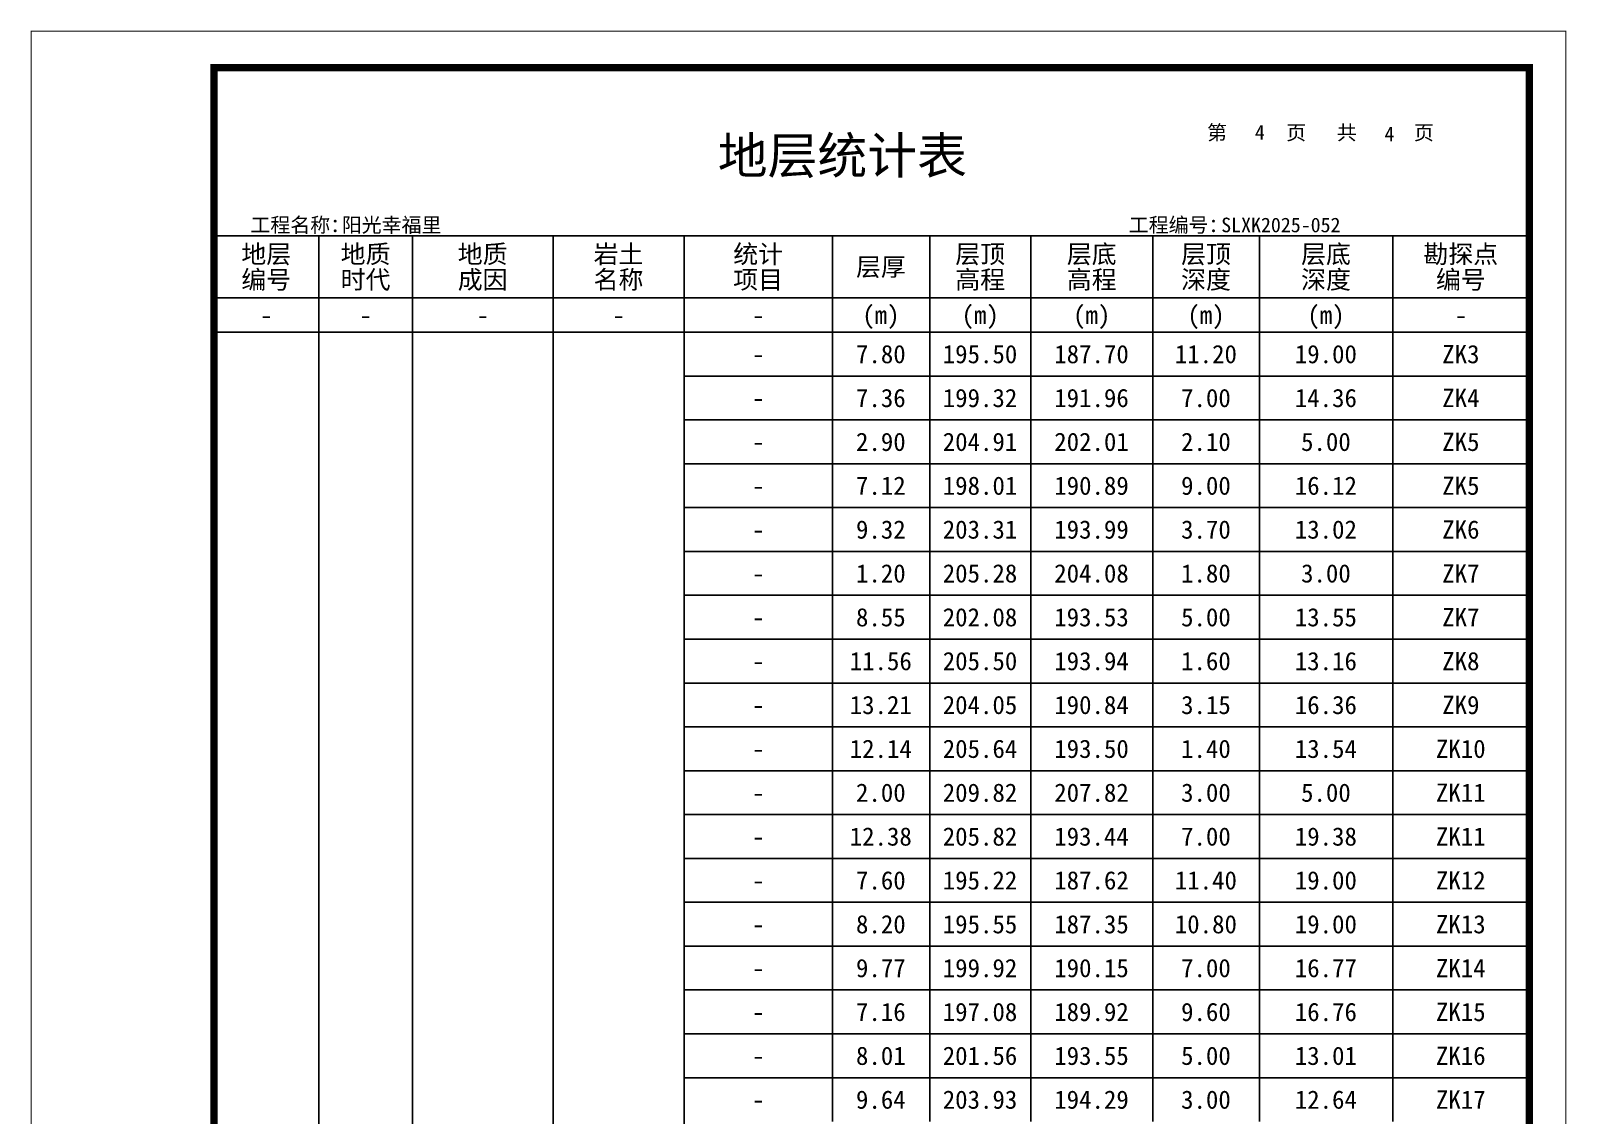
# Model space of a CAD drawing. Header units: millimetres. Extents: x 928 to 1798, y 854 to 1152.
# Drawn here: x 1588.1 to 1798.3, y 1003.3 to 1151.6 of the extents above; entities that cross this region are included whole.
import ezdxf
from ezdxf.enums import TextEntityAlignment as Align

# ---------------------------------------------------------------- set-up
doc = ezdxf.new("R2010")
doc.units = ezdxf.units.MM
doc.layers.add('不打印', color=7, linetype='Continuous', plot=False)
doc.styles.add('成果图模板', font='simfang_0.ttf')
doc.styles.add('成果表转DWG表体', font='simfang_0.ttf', dxfattribs={"height": 2.5})

# ---------------------------------------------------------------- blocks, each defined once
blk = doc.blocks.new('地层图框模板（昇龙1）.dwg3', base_point=(25, 269))
at = {"const_width": 1}
blk.add_lwpolyline([(25, 5), (205, 5), (205, 292), (25, 292), (25, 5), (205, 5)], dxfattribs=at)
at = {"layer": '不打印', "const_width": 0.15}
blk.add_lwpolyline([(0, 0), (210, 0), (210, 297), (0, 297), (0, 0)], dxfattribs=at)
at = {"style": '成果图模板'}
for s, p in [('第', (160.92, 282.14)), ('页', (171.75, 282.14)), ('共', (178.67, 282.14)), ('页', (189.23, 282.14)), ('工程名称：', (30, 269.5)), ('阳光幸福里', (42.5, 269.5)), ('工程编号：', (150.2, 269.5)), ('SLXK2025-052', (162.85, 269.5))]:
    blk.add_text(s, height=2, dxfattribs=at).set_placement(p)
for s, height, p in [('4', 2, (168.14, 282.17)), ('4', 2, (185.88, 281.96)), ('地层统计表', 5, (111, 277.5))]:
    blk.add_text(s, height=height, dxfattribs=at).set_placement(p, align=Align.CENTER)

msp = doc.modelspace()

# ---------------------------------------------------------------- linework, layer by layer
at = {"color": 0}
for p, q in [((1613.22, 1110.4), (1627.58, 1110.4)), ((1613.22, 876.4), (1613.22, 1110.4)), ((1627.58, 876.4), (1627.58, 1110.4))]:
    msp.add_line(p, q, dxfattribs=at)
for points in [[(1613.22, 1123.57), (1627.58, 1123.57)], [(1613.22, 1115.11), (1613.22, 1123.57)], [(1627.58, 1115.11), (1627.58, 1123.57)], [(1627.58, 1123.57), (1640.41, 1123.57)], [(1627.58, 1115.11), (1627.58, 1123.57)], [(1640.41, 1115.11), (1640.41, 1123.57)], [(1640.41, 1123.57), (1659.64, 1123.57)], [(1640.41, 1115.11), (1640.41, 1123.57)], [(1659.64, 1115.11), (1659.64, 1123.57)], [(1659.64, 1123.57), (1677.59, 1123.57)], [(1659.64, 1115.11), (1659.64, 1123.57)], [(1677.59, 1115.11), (1677.59, 1123.57)], [(1677.59, 1123.57), (1697.86, 1123.57)], [(1677.59, 1115.11), (1677.59, 1123.57)], [(1697.86, 1115.11), (1697.86, 1123.57)], [(1697.86, 1123.57), (1711.19, 1123.57)], [(1697.86, 1115.11), (1697.86, 1123.57)], [(1711.19, 1115.11), (1711.19, 1123.57)], [(1711.19, 1123.57), (1725.04, 1123.57)], [(1711.19, 1115.11), (1711.19, 1123.57)], [(1725.04, 1115.11), (1725.04, 1123.57)], [(1725.04, 1123.57), (1741.71, 1123.57)], [(1725.04, 1115.11), (1725.04, 1123.57)], [(1741.71, 1115.11), (1741.71, 1123.57)], [(1741.71, 1123.57), (1756.33, 1123.57)], [(1741.71, 1115.11), (1741.71, 1123.57)], [(1756.33, 1115.11), (1756.33, 1123.57)], [(1756.33, 1123.57), (1774.54, 1123.57)], [(1756.33, 1115.11), (1756.33, 1123.57)], [(1774.54, 1115.11), (1774.54, 1123.57)], [(1774.54, 1123.57), (1793.26, 1123.57)], [(1774.54, 1115.11), (1774.54, 1123.57)], [(1793.26, 1115.11), (1793.26, 1123.57)], [(1613.22, 1115.11), (1627.58, 1115.11)], [(1613.22, 1115.11), (1627.58, 1115.11)], [(1613.22, 1110.4), (1613.22, 1115.11)], [(1627.58, 1115.11), (1640.41, 1115.11)], [(1627.58, 1110.4), (1627.58, 1115.11)], [(1627.58, 1115.11), (1640.41, 1115.11)], [(1627.58, 1110.4), (1627.58, 1115.11)], [(1640.41, 1115.11), (1659.64, 1115.11)], [(1640.41, 1110.4), (1640.41, 1115.11)], [(1640.41, 1115.11), (1659.64, 1115.11)], [(1640.41, 1110.4), (1640.41, 1115.11)], [(1659.64, 1115.11), (1677.59, 1115.11)], [(1659.64, 1110.4), (1659.64, 1115.11)], [(1659.64, 1115.11), (1677.59, 1115.11)], [(1659.64, 1110.4), (1659.64, 1115.11)], [(1677.59, 1115.11), (1697.86, 1115.11)], [(1677.59, 1110.4), (1677.59, 1115.11)], [(1677.59, 1115.11), (1697.86, 1115.11)], [(1677.59, 1110.4), (1677.59, 1115.11)], [(1697.86, 1115.11), (1711.19, 1115.11)], [(1697.86, 1110.4), (1697.86, 1115.11)], [(1697.86, 1115.11), (1711.19, 1115.11)], [(1697.86, 1110.4), (1697.86, 1115.11)], [(1711.19, 1115.11), (1725.04, 1115.11)], [(1711.19, 1110.4), (1711.19, 1115.11)], [(1711.19, 1115.11), (1725.04, 1115.11)], [(1711.19, 1110.4), (1711.19, 1115.11)], [(1725.04, 1115.11), (1741.71, 1115.11)], [(1725.04, 1110.4), (1725.04, 1115.11)], [(1725.04, 1115.11), (1741.71, 1115.11)], [(1725.04, 1110.4), (1725.04, 1115.11)], [(1741.71, 1115.11), (1756.33, 1115.11)], [(1741.71, 1110.4), (1741.71, 1115.11)], [(1741.71, 1115.11), (1756.33, 1115.11)], [(1741.71, 1110.4), (1741.71, 1115.11)], [(1756.33, 1115.11), (1774.54, 1115.11)], [(1756.33, 1110.4), (1756.33, 1115.11)], [(1756.33, 1115.11), (1774.54, 1115.11)], [(1756.33, 1110.4), (1756.33, 1115.11)], [(1774.54, 1115.11), (1793.26, 1115.11)], [(1774.54, 1110.4), (1774.54, 1115.11)], [(1774.54, 1115.11), (1793.26, 1115.11)], [(1774.54, 1110.4), (1774.54, 1115.11)], [(1793.26, 1110.4), (1793.26, 1115.11)], [(1613.22, 1110.4), (1627.58, 1110.4)], [(1627.58, 1110.4), (1640.41, 1110.4)], [(1627.58, 1110.4), (1640.41, 1110.4)], [(1627.58, 876.4), (1627.58, 1110.4)], [(1640.41, 1110.4), (1659.64, 1110.4)], [(1640.41, 876.4), (1640.41, 1110.4)], [(1640.41, 1110.4), (1659.64, 1110.4)], [(1640.41, 876.4), (1640.41, 1110.4)], [(1659.64, 1110.4), (1677.59, 1110.4)], [(1659.64, 876.4), (1659.64, 1110.4)], [(1659.64, 1110.4), (1677.59, 1110.4)], [(1659.64, 876.4), (1659.64, 1110.4)], [(1677.59, 1110.4), (1697.86, 1110.4)], [(1677.59, 876.4), (1677.59, 1110.4)], [(1677.59, 1110.4), (1697.86, 1110.4)], [(1677.59, 1104.4), (1677.59, 1110.4)], [(1697.86, 1110.4), (1711.19, 1110.4)], [(1697.86, 1104.4), (1697.86, 1110.4)], [(1697.86, 1110.4), (1711.19, 1110.4)], [(1697.86, 1104.4), (1697.86, 1110.4)], [(1711.19, 1110.4), (1725.04, 1110.4)], [(1711.19, 1104.4), (1711.19, 1110.4)], [(1711.19, 1110.4), (1725.04, 1110.4)], [(1711.19, 1104.4), (1711.19, 1110.4)], [(1725.04, 1110.4), (1741.71, 1110.4)], [(1725.04, 1104.4), (1725.04, 1110.4)], [(1725.04, 1110.4), (1741.71, 1110.4)], [(1725.04, 1104.4), (1725.04, 1110.4)], [(1741.71, 1110.4), (1756.33, 1110.4)], [(1741.71, 1104.4), (1741.71, 1110.4)], [(1741.71, 1110.4), (1756.33, 1110.4)], [(1741.71, 1104.4), (1741.71, 1110.4)], [(1756.33, 1110.4), (1774.54, 1110.4)], [(1756.33, 1104.4), (1756.33, 1110.4)], [(1756.33, 1110.4), (1774.54, 1110.4)], [(1756.33, 1104.4), (1756.33, 1110.4)], [(1774.54, 1110.4), (1793.26, 1110.4)], [(1774.54, 1104.4), (1774.54, 1110.4)], [(1774.54, 1110.4), (1793.26, 1110.4)], [(1774.54, 1104.4), (1774.54, 1110.4)], [(1793.26, 1104.4), (1793.26, 1110.4)], [(1677.59, 1104.4), (1697.86, 1104.4)], [(1677.59, 1104.4), (1697.86, 1104.4)], [(1677.59, 1098.4), (1677.59, 1104.4)], [(1697.86, 1104.4), (1711.19, 1104.4)], [(1697.86, 1098.4), (1697.86, 1104.4)], [(1697.86, 1104.4), (1711.19, 1104.4)], [(1697.86, 1098.4), (1697.86, 1104.4)], [(1711.19, 1104.4), (1725.04, 1104.4)], [(1711.19, 1098.4), (1711.19, 1104.4)], [(1711.19, 1104.4), (1725.04, 1104.4)], [(1711.19, 1098.4), (1711.19, 1104.4)], [(1725.04, 1104.4), (1741.71, 1104.4)], [(1725.04, 1098.4), (1725.04, 1104.4)], [(1725.04, 1104.4), (1741.71, 1104.4)], [(1725.04, 1098.4), (1725.04, 1104.4)], [(1741.71, 1104.4), (1756.33, 1104.4)], [(1741.71, 1098.4), (1741.71, 1104.4)], [(1741.71, 1104.4), (1756.33, 1104.4)], [(1741.71, 1098.4), (1741.71, 1104.4)], [(1756.33, 1104.4), (1774.54, 1104.4)], [(1756.33, 1098.4), (1756.33, 1104.4)], [(1756.33, 1104.4), (1774.54, 1104.4)], [(1756.33, 1098.4), (1756.33, 1104.4)], [(1774.54, 1104.4), (1793.26, 1104.4)], [(1774.54, 1098.4), (1774.54, 1104.4)], [(1774.54, 1104.4), (1793.26, 1104.4)], [(1774.54, 1098.4), (1774.54, 1104.4)], [(1793.26, 1098.4), (1793.26, 1104.4)], [(1677.59, 1098.4), (1697.86, 1098.4)], [(1677.59, 1098.4), (1697.86, 1098.4)], [(1677.59, 1092.4), (1677.59, 1098.4)], [(1697.86, 1098.4), (1711.19, 1098.4)], [(1697.86, 1092.4), (1697.86, 1098.4)], [(1697.86, 1098.4), (1711.19, 1098.4)], [(1697.86, 1092.4), (1697.86, 1098.4)], [(1711.19, 1098.4), (1725.04, 1098.4)], [(1711.19, 1092.4), (1711.19, 1098.4)], [(1711.19, 1098.4), (1725.04, 1098.4)], [(1711.19, 1092.4), (1711.19, 1098.4)], [(1725.04, 1098.4), (1741.71, 1098.4)], [(1725.04, 1092.4), (1725.04, 1098.4)], [(1725.04, 1098.4), (1741.71, 1098.4)], [(1725.04, 1092.4), (1725.04, 1098.4)], [(1741.71, 1098.4), (1756.33, 1098.4)], [(1741.71, 1092.4), (1741.71, 1098.4)], [(1741.71, 1098.4), (1756.33, 1098.4)], [(1741.71, 1092.4), (1741.71, 1098.4)], [(1756.33, 1098.4), (1774.54, 1098.4)], [(1756.33, 1092.4), (1756.33, 1098.4)], [(1756.33, 1098.4), (1774.54, 1098.4)], [(1756.33, 1092.4), (1756.33, 1098.4)], [(1774.54, 1098.4), (1793.26, 1098.4)], [(1774.54, 1092.4), (1774.54, 1098.4)], [(1774.54, 1098.4), (1793.26, 1098.4)], [(1774.54, 1092.4), (1774.54, 1098.4)], [(1793.26, 1092.4), (1793.26, 1098.4)], [(1677.59, 1092.4), (1697.86, 1092.4)], [(1677.59, 1092.4), (1697.86, 1092.4)], [(1677.59, 1086.4), (1677.59, 1092.4)], [(1697.86, 1092.4), (1711.19, 1092.4)], [(1697.86, 1086.4), (1697.86, 1092.4)], [(1697.86, 1092.4), (1711.19, 1092.4)], [(1697.86, 1086.4), (1697.86, 1092.4)], [(1711.19, 1092.4), (1725.04, 1092.4)], [(1711.19, 1086.4), (1711.19, 1092.4)], [(1711.19, 1092.4), (1725.04, 1092.4)], [(1711.19, 1086.4), (1711.19, 1092.4)], [(1725.04, 1092.4), (1741.71, 1092.4)], [(1725.04, 1086.4), (1725.04, 1092.4)], [(1725.04, 1092.4), (1741.71, 1092.4)], [(1725.04, 1086.4), (1725.04, 1092.4)], [(1741.71, 1092.4), (1756.33, 1092.4)], [(1741.71, 1086.4), (1741.71, 1092.4)], [(1741.71, 1092.4), (1756.33, 1092.4)], [(1741.71, 1086.4), (1741.71, 1092.4)], [(1756.33, 1092.4), (1774.54, 1092.4)], [(1756.33, 1086.4), (1756.33, 1092.4)], [(1756.33, 1092.4), (1774.54, 1092.4)], [(1756.33, 1086.4), (1756.33, 1092.4)], [(1774.54, 1092.4), (1793.26, 1092.4)], [(1774.54, 1086.4), (1774.54, 1092.4)], [(1774.54, 1092.4), (1793.26, 1092.4)], [(1774.54, 1086.4), (1774.54, 1092.4)], [(1793.26, 1086.4), (1793.26, 1092.4)], [(1677.59, 1086.4), (1697.86, 1086.4)], [(1677.59, 1086.4), (1697.86, 1086.4)], [(1677.59, 1080.4), (1677.59, 1086.4)], [(1697.86, 1086.4), (1711.19, 1086.4)], [(1697.86, 1080.4), (1697.86, 1086.4)], [(1697.86, 1086.4), (1711.19, 1086.4)], [(1697.86, 1080.4), (1697.86, 1086.4)], [(1711.19, 1086.4), (1725.04, 1086.4)], [(1711.19, 1080.4), (1711.19, 1086.4)], [(1711.19, 1086.4), (1725.04, 1086.4)], [(1711.19, 1080.4), (1711.19, 1086.4)], [(1725.04, 1086.4), (1741.71, 1086.4)], [(1725.04, 1080.4), (1725.04, 1086.4)], [(1725.04, 1086.4), (1741.71, 1086.4)], [(1725.04, 1080.4), (1725.04, 1086.4)], [(1741.71, 1086.4), (1756.33, 1086.4)], [(1741.71, 1080.4), (1741.71, 1086.4)], [(1741.71, 1086.4), (1756.33, 1086.4)], [(1741.71, 1080.4), (1741.71, 1086.4)], [(1756.33, 1086.4), (1774.54, 1086.4)], [(1756.33, 1080.4), (1756.33, 1086.4)], [(1756.33, 1086.4), (1774.54, 1086.4)], [(1756.33, 1080.4), (1756.33, 1086.4)], [(1774.54, 1086.4), (1793.26, 1086.4)], [(1774.54, 1080.4), (1774.54, 1086.4)], [(1774.54, 1086.4), (1793.26, 1086.4)], [(1774.54, 1080.4), (1774.54, 1086.4)], [(1793.26, 1080.4), (1793.26, 1086.4)], [(1677.59, 1080.4), (1697.86, 1080.4)], [(1677.59, 1080.4), (1697.86, 1080.4)], [(1677.59, 1074.4), (1677.59, 1080.4)], [(1697.86, 1080.4), (1711.19, 1080.4)], [(1697.86, 1074.4), (1697.86, 1080.4)], [(1697.86, 1080.4), (1711.19, 1080.4)], [(1697.86, 1074.4), (1697.86, 1080.4)], [(1711.19, 1080.4), (1725.04, 1080.4)], [(1711.19, 1074.4), (1711.19, 1080.4)], [(1711.19, 1080.4), (1725.04, 1080.4)], [(1711.19, 1074.4), (1711.19, 1080.4)], [(1725.04, 1080.4), (1741.71, 1080.4)], [(1725.04, 1074.4), (1725.04, 1080.4)], [(1725.04, 1080.4), (1741.71, 1080.4)], [(1725.04, 1074.4), (1725.04, 1080.4)], [(1741.71, 1080.4), (1756.33, 1080.4)], [(1741.71, 1074.4), (1741.71, 1080.4)], [(1741.71, 1080.4), (1756.33, 1080.4)], [(1741.71, 1074.4), (1741.71, 1080.4)], [(1756.33, 1080.4), (1774.54, 1080.4)], [(1756.33, 1074.4), (1756.33, 1080.4)], [(1756.33, 1080.4), (1774.54, 1080.4)], [(1756.33, 1074.4), (1756.33, 1080.4)], [(1774.54, 1080.4), (1793.26, 1080.4)], [(1774.54, 1074.4), (1774.54, 1080.4)], [(1774.54, 1080.4), (1793.26, 1080.4)], [(1774.54, 1074.4), (1774.54, 1080.4)], [(1793.26, 1074.4), (1793.26, 1080.4)], [(1677.59, 1074.4), (1697.86, 1074.4)], [(1677.59, 1074.4), (1697.86, 1074.4)], [(1677.59, 1068.4), (1677.59, 1074.4)], [(1697.86, 1074.4), (1711.19, 1074.4)], [(1697.86, 1068.4), (1697.86, 1074.4)], [(1697.86, 1074.4), (1711.19, 1074.4)], [(1697.86, 1068.4), (1697.86, 1074.4)], [(1711.19, 1074.4), (1725.04, 1074.4)], [(1711.19, 1068.4), (1711.19, 1074.4)], [(1711.19, 1074.4), (1725.04, 1074.4)], [(1711.19, 1068.4), (1711.19, 1074.4)], [(1725.04, 1074.4), (1741.71, 1074.4)], [(1725.04, 1068.4), (1725.04, 1074.4)], [(1725.04, 1074.4), (1741.71, 1074.4)], [(1725.04, 1068.4), (1725.04, 1074.4)], [(1741.71, 1074.4), (1756.33, 1074.4)], [(1741.71, 1068.4), (1741.71, 1074.4)], [(1741.71, 1074.4), (1756.33, 1074.4)], [(1741.71, 1068.4), (1741.71, 1074.4)], [(1756.33, 1074.4), (1774.54, 1074.4)], [(1756.33, 1068.4), (1756.33, 1074.4)], [(1756.33, 1074.4), (1774.54, 1074.4)], [(1756.33, 1068.4), (1756.33, 1074.4)], [(1774.54, 1074.4), (1793.26, 1074.4)], [(1774.54, 1068.4), (1774.54, 1074.4)], [(1774.54, 1074.4), (1793.26, 1074.4)], [(1774.54, 1068.4), (1774.54, 1074.4)], [(1793.26, 1068.4), (1793.26, 1074.4)], [(1677.59, 1068.4), (1697.86, 1068.4)], [(1677.59, 1068.4), (1697.86, 1068.4)], [(1677.59, 1062.4), (1677.59, 1068.4)], [(1697.86, 1068.4), (1711.19, 1068.4)], [(1697.86, 1062.4), (1697.86, 1068.4)], [(1697.86, 1068.4), (1711.19, 1068.4)], [(1697.86, 1062.4), (1697.86, 1068.4)], [(1711.19, 1068.4), (1725.04, 1068.4)], [(1711.19, 1062.4), (1711.19, 1068.4)], [(1711.19, 1068.4), (1725.04, 1068.4)], [(1711.19, 1062.4), (1711.19, 1068.4)], [(1725.04, 1068.4), (1741.71, 1068.4)], [(1725.04, 1062.4), (1725.04, 1068.4)], [(1725.04, 1068.4), (1741.71, 1068.4)], [(1725.04, 1062.4), (1725.04, 1068.4)], [(1741.71, 1068.4), (1756.33, 1068.4)], [(1741.71, 1062.4), (1741.71, 1068.4)], [(1741.71, 1068.4), (1756.33, 1068.4)], [(1741.71, 1062.4), (1741.71, 1068.4)], [(1756.33, 1068.4), (1774.54, 1068.4)], [(1756.33, 1062.4), (1756.33, 1068.4)], [(1756.33, 1068.4), (1774.54, 1068.4)], [(1756.33, 1062.4), (1756.33, 1068.4)], [(1774.54, 1068.4), (1793.26, 1068.4)], [(1774.54, 1062.4), (1774.54, 1068.4)], [(1774.54, 1068.4), (1793.26, 1068.4)], [(1774.54, 1062.4), (1774.54, 1068.4)], [(1793.26, 1062.4), (1793.26, 1068.4)], [(1677.59, 1062.4), (1697.86, 1062.4)], [(1677.59, 1062.4), (1697.86, 1062.4)], [(1677.59, 1056.4), (1677.59, 1062.4)], [(1697.86, 1062.4), (1711.19, 1062.4)], [(1697.86, 1056.4), (1697.86, 1062.4)], [(1697.86, 1062.4), (1711.19, 1062.4)], [(1697.86, 1056.4), (1697.86, 1062.4)], [(1711.19, 1062.4), (1725.04, 1062.4)], [(1711.19, 1056.4), (1711.19, 1062.4)], [(1711.19, 1062.4), (1725.04, 1062.4)], [(1711.19, 1056.4), (1711.19, 1062.4)], [(1725.04, 1062.4), (1741.71, 1062.4)], [(1725.04, 1056.4), (1725.04, 1062.4)], [(1725.04, 1062.4), (1741.71, 1062.4)], [(1725.04, 1056.4), (1725.04, 1062.4)], [(1741.71, 1062.4), (1756.33, 1062.4)], [(1741.71, 1056.4), (1741.71, 1062.4)], [(1741.71, 1062.4), (1756.33, 1062.4)], [(1741.71, 1056.4), (1741.71, 1062.4)], [(1756.33, 1062.4), (1774.54, 1062.4)], [(1756.33, 1056.4), (1756.33, 1062.4)], [(1756.33, 1062.4), (1774.54, 1062.4)], [(1756.33, 1056.4), (1756.33, 1062.4)], [(1774.54, 1062.4), (1793.26, 1062.4)], [(1774.54, 1056.4), (1774.54, 1062.4)], [(1774.54, 1062.4), (1793.26, 1062.4)], [(1774.54, 1056.4), (1774.54, 1062.4)], [(1793.26, 1056.4), (1793.26, 1062.4)], [(1677.59, 1056.4), (1697.86, 1056.4)], [(1677.59, 1056.4), (1697.86, 1056.4)], [(1677.59, 1050.4), (1677.59, 1056.4)], [(1697.86, 1056.4), (1711.19, 1056.4)], [(1697.86, 1050.4), (1697.86, 1056.4)], [(1697.86, 1056.4), (1711.19, 1056.4)], [(1697.86, 1050.4), (1697.86, 1056.4)], [(1711.19, 1056.4), (1725.04, 1056.4)], [(1711.19, 1050.4), (1711.19, 1056.4)], [(1711.19, 1056.4), (1725.04, 1056.4)], [(1711.19, 1050.4), (1711.19, 1056.4)], [(1725.04, 1056.4), (1741.71, 1056.4)], [(1725.04, 1050.4), (1725.04, 1056.4)], [(1725.04, 1056.4), (1741.71, 1056.4)], [(1725.04, 1050.4), (1725.04, 1056.4)], [(1741.71, 1056.4), (1756.33, 1056.4)], [(1741.71, 1050.4), (1741.71, 1056.4)], [(1741.71, 1056.4), (1756.33, 1056.4)], [(1741.71, 1050.4), (1741.71, 1056.4)], [(1756.33, 1056.4), (1774.54, 1056.4)], [(1756.33, 1050.4), (1756.33, 1056.4)], [(1756.33, 1056.4), (1774.54, 1056.4)], [(1756.33, 1050.4), (1756.33, 1056.4)], [(1774.54, 1056.4), (1793.26, 1056.4)], [(1774.54, 1050.4), (1774.54, 1056.4)], [(1774.54, 1056.4), (1793.26, 1056.4)], [(1774.54, 1050.4), (1774.54, 1056.4)], [(1793.26, 1050.4), (1793.26, 1056.4)], [(1677.59, 1050.4), (1697.86, 1050.4)], [(1677.59, 1050.4), (1697.86, 1050.4)], [(1677.59, 1044.4), (1677.59, 1050.4)], [(1697.86, 1050.4), (1711.19, 1050.4)], [(1697.86, 1044.4), (1697.86, 1050.4)], [(1697.86, 1050.4), (1711.19, 1050.4)], [(1697.86, 1044.4), (1697.86, 1050.4)], [(1711.19, 1050.4), (1725.04, 1050.4)], [(1711.19, 1044.4), (1711.19, 1050.4)], [(1711.19, 1050.4), (1725.04, 1050.4)], [(1711.19, 1044.4), (1711.19, 1050.4)], [(1725.04, 1050.4), (1741.71, 1050.4)], [(1725.04, 1044.4), (1725.04, 1050.4)], [(1725.04, 1050.4), (1741.71, 1050.4)], [(1725.04, 1044.4), (1725.04, 1050.4)], [(1741.71, 1050.4), (1756.33, 1050.4)], [(1741.71, 1044.4), (1741.71, 1050.4)], [(1741.71, 1050.4), (1756.33, 1050.4)], [(1741.71, 1044.4), (1741.71, 1050.4)], [(1756.33, 1050.4), (1774.54, 1050.4)], [(1756.33, 1044.4), (1756.33, 1050.4)], [(1756.33, 1050.4), (1774.54, 1050.4)], [(1756.33, 1044.4), (1756.33, 1050.4)], [(1774.54, 1050.4), (1793.26, 1050.4)], [(1774.54, 1044.4), (1774.54, 1050.4)], [(1774.54, 1050.4), (1793.26, 1050.4)], [(1774.54, 1044.4), (1774.54, 1050.4)], [(1793.26, 1044.4), (1793.26, 1050.4)], [(1677.59, 1044.4), (1697.86, 1044.4)], [(1677.59, 1044.4), (1697.86, 1044.4)], [(1677.59, 1038.4), (1677.59, 1044.4)], [(1697.86, 1044.4), (1711.19, 1044.4)], [(1697.86, 1038.4), (1697.86, 1044.4)], [(1697.86, 1044.4), (1711.19, 1044.4)], [(1697.86, 1038.4), (1697.86, 1044.4)], [(1711.19, 1044.4), (1725.04, 1044.4)], [(1711.19, 1038.4), (1711.19, 1044.4)], [(1711.19, 1044.4), (1725.04, 1044.4)], [(1711.19, 1038.4), (1711.19, 1044.4)], [(1725.04, 1044.4), (1741.71, 1044.4)], [(1725.04, 1038.4), (1725.04, 1044.4)], [(1725.04, 1044.4), (1741.71, 1044.4)], [(1725.04, 1038.4), (1725.04, 1044.4)], [(1741.71, 1044.4), (1756.33, 1044.4)], [(1741.71, 1038.4), (1741.71, 1044.4)], [(1741.71, 1044.4), (1756.33, 1044.4)], [(1741.71, 1038.4), (1741.71, 1044.4)], [(1756.33, 1044.4), (1774.54, 1044.4)], [(1756.33, 1038.4), (1756.33, 1044.4)], [(1756.33, 1044.4), (1774.54, 1044.4)], [(1756.33, 1038.4), (1756.33, 1044.4)], [(1774.54, 1044.4), (1793.26, 1044.4)], [(1774.54, 1038.4), (1774.54, 1044.4)], [(1774.54, 1044.4), (1793.26, 1044.4)], [(1774.54, 1038.4), (1774.54, 1044.4)], [(1793.26, 1038.4), (1793.26, 1044.4)], [(1677.59, 1038.4), (1697.86, 1038.4)], [(1677.59, 1038.4), (1697.86, 1038.4)], [(1677.59, 1032.4), (1677.59, 1038.4)], [(1697.86, 1038.4), (1711.19, 1038.4)], [(1697.86, 1032.4), (1697.86, 1038.4)], [(1697.86, 1038.4), (1711.19, 1038.4)], [(1697.86, 1032.4), (1697.86, 1038.4)], [(1711.19, 1038.4), (1725.04, 1038.4)], [(1711.19, 1032.4), (1711.19, 1038.4)], [(1711.19, 1038.4), (1725.04, 1038.4)], [(1711.19, 1032.4), (1711.19, 1038.4)], [(1725.04, 1038.4), (1741.71, 1038.4)], [(1725.04, 1032.4), (1725.04, 1038.4)], [(1725.04, 1038.4), (1741.71, 1038.4)], [(1725.04, 1032.4), (1725.04, 1038.4)], [(1741.71, 1038.4), (1756.33, 1038.4)], [(1741.71, 1032.4), (1741.71, 1038.4)], [(1741.71, 1038.4), (1756.33, 1038.4)], [(1741.71, 1032.4), (1741.71, 1038.4)], [(1756.33, 1038.4), (1774.54, 1038.4)], [(1756.33, 1032.4), (1756.33, 1038.4)], [(1756.33, 1038.4), (1774.54, 1038.4)], [(1756.33, 1032.4), (1756.33, 1038.4)], [(1774.54, 1038.4), (1793.26, 1038.4)], [(1774.54, 1032.4), (1774.54, 1038.4)], [(1774.54, 1038.4), (1793.26, 1038.4)], [(1774.54, 1032.4), (1774.54, 1038.4)], [(1793.26, 1032.4), (1793.26, 1038.4)], [(1677.59, 1032.4), (1697.86, 1032.4)], [(1677.59, 1032.4), (1697.86, 1032.4)], [(1677.59, 1026.4), (1677.59, 1032.4)], [(1697.86, 1032.4), (1711.19, 1032.4)], [(1697.86, 1026.4), (1697.86, 1032.4)], [(1697.86, 1032.4), (1711.19, 1032.4)], [(1697.86, 1026.4), (1697.86, 1032.4)], [(1711.19, 1032.4), (1725.04, 1032.4)], [(1711.19, 1026.4), (1711.19, 1032.4)], [(1711.19, 1032.4), (1725.04, 1032.4)], [(1711.19, 1026.4), (1711.19, 1032.4)], [(1725.04, 1032.4), (1741.71, 1032.4)], [(1725.04, 1026.4), (1725.04, 1032.4)], [(1725.04, 1032.4), (1741.71, 1032.4)], [(1725.04, 1026.4), (1725.04, 1032.4)], [(1741.71, 1032.4), (1756.33, 1032.4)], [(1741.71, 1026.4), (1741.71, 1032.4)], [(1741.71, 1032.4), (1756.33, 1032.4)], [(1741.71, 1026.4), (1741.71, 1032.4)], [(1756.33, 1032.4), (1774.54, 1032.4)], [(1756.33, 1026.4), (1756.33, 1032.4)], [(1756.33, 1032.4), (1774.54, 1032.4)], [(1756.33, 1026.4), (1756.33, 1032.4)], [(1774.54, 1032.4), (1793.26, 1032.4)], [(1774.54, 1026.4), (1774.54, 1032.4)], [(1774.54, 1032.4), (1793.26, 1032.4)], [(1774.54, 1026.4), (1774.54, 1032.4)], [(1793.26, 1026.4), (1793.26, 1032.4)], [(1677.59, 1026.4), (1697.86, 1026.4)], [(1677.59, 1026.4), (1697.86, 1026.4)], [(1677.59, 1020.4), (1677.59, 1026.4)], [(1697.86, 1026.4), (1711.19, 1026.4)], [(1697.86, 1020.4), (1697.86, 1026.4)], [(1697.86, 1026.4), (1711.19, 1026.4)], [(1697.86, 1020.4), (1697.86, 1026.4)], [(1711.19, 1026.4), (1725.04, 1026.4)], [(1711.19, 1020.4), (1711.19, 1026.4)], [(1711.19, 1026.4), (1725.04, 1026.4)], [(1711.19, 1020.4), (1711.19, 1026.4)], [(1725.04, 1026.4), (1741.71, 1026.4)], [(1725.04, 1020.4), (1725.04, 1026.4)], [(1725.04, 1026.4), (1741.71, 1026.4)], [(1725.04, 1020.4), (1725.04, 1026.4)], [(1741.71, 1026.4), (1756.33, 1026.4)], [(1741.71, 1020.4), (1741.71, 1026.4)], [(1741.71, 1026.4), (1756.33, 1026.4)], [(1741.71, 1020.4), (1741.71, 1026.4)], [(1756.33, 1026.4), (1774.54, 1026.4)], [(1756.33, 1020.4), (1756.33, 1026.4)], [(1756.33, 1026.4), (1774.54, 1026.4)], [(1756.33, 1020.4), (1756.33, 1026.4)], [(1774.54, 1026.4), (1793.26, 1026.4)], [(1774.54, 1020.4), (1774.54, 1026.4)], [(1774.54, 1026.4), (1793.26, 1026.4)], [(1774.54, 1020.4), (1774.54, 1026.4)], [(1793.26, 1020.4), (1793.26, 1026.4)], [(1677.59, 1020.4), (1697.86, 1020.4)], [(1677.59, 1020.4), (1697.86, 1020.4)], [(1677.59, 1014.4), (1677.59, 1020.4)], [(1697.86, 1020.4), (1711.19, 1020.4)], [(1697.86, 1014.4), (1697.86, 1020.4)], [(1697.86, 1020.4), (1711.19, 1020.4)], [(1697.86, 1014.4), (1697.86, 1020.4)], [(1711.19, 1020.4), (1725.04, 1020.4)], [(1711.19, 1014.4), (1711.19, 1020.4)], [(1711.19, 1020.4), (1725.04, 1020.4)], [(1711.19, 1014.4), (1711.19, 1020.4)], [(1725.04, 1020.4), (1741.71, 1020.4)], [(1725.04, 1014.4), (1725.04, 1020.4)], [(1725.04, 1020.4), (1741.71, 1020.4)], [(1725.04, 1014.4), (1725.04, 1020.4)], [(1741.71, 1020.4), (1756.33, 1020.4)], [(1741.71, 1014.4), (1741.71, 1020.4)], [(1741.71, 1020.4), (1756.33, 1020.4)], [(1741.71, 1014.4), (1741.71, 1020.4)], [(1756.33, 1020.4), (1774.54, 1020.4)], [(1756.33, 1014.4), (1756.33, 1020.4)], [(1756.33, 1020.4), (1774.54, 1020.4)], [(1756.33, 1014.4), (1756.33, 1020.4)], [(1774.54, 1020.4), (1793.26, 1020.4)], [(1774.54, 1014.4), (1774.54, 1020.4)], [(1774.54, 1020.4), (1793.26, 1020.4)], [(1774.54, 1014.4), (1774.54, 1020.4)], [(1793.26, 1014.4), (1793.26, 1020.4)], [(1677.59, 1014.4), (1697.86, 1014.4)], [(1677.59, 1014.4), (1697.86, 1014.4)], [(1677.59, 1008.4), (1677.59, 1014.4)], [(1697.86, 1014.4), (1711.19, 1014.4)], [(1697.86, 1008.4), (1697.86, 1014.4)], [(1697.86, 1014.4), (1711.19, 1014.4)], [(1697.86, 1008.4), (1697.86, 1014.4)], [(1711.19, 1014.4), (1725.04, 1014.4)], [(1711.19, 1008.4), (1711.19, 1014.4)], [(1711.19, 1014.4), (1725.04, 1014.4)], [(1711.19, 1008.4), (1711.19, 1014.4)], [(1725.04, 1014.4), (1741.71, 1014.4)], [(1725.04, 1008.4), (1725.04, 1014.4)], [(1725.04, 1014.4), (1741.71, 1014.4)], [(1725.04, 1008.4), (1725.04, 1014.4)], [(1741.71, 1014.4), (1756.33, 1014.4)], [(1741.71, 1008.4), (1741.71, 1014.4)], [(1741.71, 1014.4), (1756.33, 1014.4)], [(1741.71, 1008.4), (1741.71, 1014.4)], [(1756.33, 1014.4), (1774.54, 1014.4)], [(1756.33, 1008.4), (1756.33, 1014.4)], [(1756.33, 1014.4), (1774.54, 1014.4)], [(1756.33, 1008.4), (1756.33, 1014.4)], [(1774.54, 1014.4), (1793.26, 1014.4)], [(1774.54, 1008.4), (1774.54, 1014.4)], [(1774.54, 1014.4), (1793.26, 1014.4)], [(1774.54, 1008.4), (1774.54, 1014.4)], [(1793.26, 1008.4), (1793.26, 1014.4)], [(1677.59, 1008.4), (1697.86, 1008.4)], [(1677.59, 1008.4), (1697.86, 1008.4)], [(1677.59, 1002.4), (1677.59, 1008.4)], [(1697.86, 1008.4), (1711.19, 1008.4)], [(1697.86, 1002.4), (1697.86, 1008.4)], [(1697.86, 1008.4), (1711.19, 1008.4)], [(1697.86, 1002.4), (1697.86, 1008.4)], [(1711.19, 1008.4), (1725.04, 1008.4)], [(1711.19, 1002.4), (1711.19, 1008.4)], [(1711.19, 1008.4), (1725.04, 1008.4)], [(1711.19, 1002.4), (1711.19, 1008.4)], [(1725.04, 1008.4), (1741.71, 1008.4)], [(1725.04, 1002.4), (1725.04, 1008.4)], [(1725.04, 1008.4), (1741.71, 1008.4)], [(1725.04, 1002.4), (1725.04, 1008.4)], [(1741.71, 1008.4), (1756.33, 1008.4)], [(1741.71, 1002.4), (1741.71, 1008.4)], [(1741.71, 1008.4), (1756.33, 1008.4)], [(1741.71, 1002.4), (1741.71, 1008.4)], [(1756.33, 1008.4), (1774.54, 1008.4)], [(1756.33, 1002.4), (1756.33, 1008.4)], [(1756.33, 1008.4), (1774.54, 1008.4)], [(1756.33, 1002.4), (1756.33, 1008.4)], [(1774.54, 1008.4), (1793.26, 1008.4)], [(1774.54, 1002.4), (1774.54, 1008.4)], [(1774.54, 1008.4), (1793.26, 1008.4)], [(1774.54, 1002.4), (1774.54, 1008.4)], [(1793.26, 1002.4), (1793.26, 1008.4)]]:
    msp.add_lwpolyline(points, dxfattribs=at)

# ---------------------------------------------------------------- block references
msp.add_blockref('地层图框模板（昇龙1）.dwg3', (1613.22, 1123.57))

# ---------------------------------------------------------------- texts
at = {"color": 0, "style": '成果表转DWG表体'}
for s, p in [('地层', (1616.97, 1119.84)), ('地质', (1630.56, 1119.84)), ('地质', (1646.59, 1119.84)), ('岩土', (1665.18, 1119.84)), ('统计', (1684.29, 1119.84)), ('层顶', (1714.68, 1119.84)), ('层底', (1729.94, 1119.84)), ('层顶', (1745.58, 1119.84)), ('层底', (1762, 1119.84)), ('勘探点', (1778.74, 1119.84)), ('层厚', (1701.09, 1118.09)), ('编号', (1616.97, 1116.34)), ('时代', (1630.56, 1116.34)), ('成因', (1646.59, 1116.34)), ('名称', (1665.18, 1116.34)), ('项目', (1684.29, 1116.34)), ('高程', (1714.68, 1116.34)), ('高程', (1729.94, 1116.34)), ('深度', (1745.58, 1116.34)), ('深度', (1762, 1116.34)), ('编号', (1780.46, 1116.34)), ('(m)', (1701.95, 1111.5)), ('(m)', (1715.54, 1111.5)), ('(m)', (1730.8, 1111.5)), ('(m)', (1746.44, 1111.5)), ('(m)', (1762.86, 1111.5)), ('-', (1619.54, 1111.5)), ('-', (1633.14, 1111.5)), ('-', (1649.17, 1111.5)), ('-', (1667.76, 1111.5)), ('-', (1686.87, 1111.5)), ('-', (1783.04, 1111.5)), ('7.80', (1701.09, 1106.15)), ('195.50', (1712.96, 1106.15)), ('187.70', (1728.22, 1106.15)), ('11.20', (1744.72, 1106.15)), ('19.00', (1761.14, 1106.15)), ('ZK3', (1781.32, 1106.15)), ('-', (1686.87, 1106.15)), ('-', (1686.87, 1100.15)), ('7.36', (1701.09, 1100.15)), ('199.32', (1712.96, 1100.15)), ('191.96', (1728.22, 1100.15)), ('7.00', (1745.58, 1100.15)), ('14.36', (1761.14, 1100.15)), ('ZK4', (1781.32, 1100.15)), ('-', (1686.87, 1094.15)), ('2.90', (1701.09, 1094.15)), ('204.91', (1712.96, 1094.15)), ('202.01', (1728.22, 1094.15)), ('2.10', (1745.58, 1094.15)), ('5.00', (1762, 1094.15)), ('ZK5', (1781.32, 1094.15)), ('-', (1686.87, 1088.15)), ('7.12', (1701.09, 1088.15)), ('198.01', (1712.96, 1088.15)), ('190.89', (1728.22, 1088.15)), ('9.00', (1745.58, 1088.15)), ('16.12', (1761.14, 1088.15)), ('ZK5', (1781.32, 1088.15)), ('9.32', (1701.09, 1082.15)), ('203.31', (1712.96, 1082.15)), ('193.99', (1728.22, 1082.15)), ('3.70', (1745.58, 1082.15)), ('13.02', (1761.14, 1082.15)), ('ZK6', (1781.32, 1082.15)), ('-', (1686.87, 1082.15)), ('1.20', (1701.09, 1076.15)), ('205.28', (1712.96, 1076.15)), ('204.08', (1728.22, 1076.15)), ('1.80', (1745.58, 1076.15)), ('3.00', (1762, 1076.15)), ('ZK7', (1781.32, 1076.15)), ('-', (1686.87, 1076.15)), ('8.55', (1701.09, 1070.15)), ('202.08', (1712.96, 1070.15)), ('193.53', (1728.22, 1070.15)), ('5.00', (1745.58, 1070.15)), ('13.55', (1761.14, 1070.15)), ('ZK7', (1781.32, 1070.15)), ('-', (1686.87, 1070.15)), ('11.56', (1700.23, 1064.15)), ('205.50', (1712.96, 1064.15)), ('193.94', (1728.22, 1064.15)), ('1.60', (1745.58, 1064.15)), ('13.16', (1761.14, 1064.15)), ('ZK8', (1781.32, 1064.15)), ('-', (1686.87, 1064.15)), ('-', (1686.87, 1058.15)), ('13.21', (1700.23, 1058.15)), ('204.05', (1712.96, 1058.15)), ('190.84', (1728.22, 1058.15)), ('3.15', (1745.58, 1058.15)), ('16.36', (1761.14, 1058.15)), ('ZK9', (1781.32, 1058.15)), ('-', (1686.87, 1052.15)), ('12.14', (1700.23, 1052.15)), ('205.64', (1712.96, 1052.15)), ('193.50', (1728.22, 1052.15)), ('1.40', (1745.58, 1052.15)), ('13.54', (1761.14, 1052.15)), ('ZK10', (1780.46, 1052.15)), ('ZK11', (1780.46, 1046.15)), ('-', (1686.87, 1046.15)), ('2.00', (1701.09, 1046.15)), ('209.82', (1712.96, 1046.15)), ('207.82', (1728.22, 1046.15)), ('3.00', (1745.58, 1046.15)), ('5.00', (1762, 1046.15)), ('12.38', (1700.23, 1040.15)), ('205.82', (1712.96, 1040.15)), ('193.44', (1728.22, 1040.15)), ('7.00', (1745.58, 1040.15)), ('19.38', (1761.14, 1040.15)), ('ZK11', (1780.46, 1040.15)), ('-', (1686.87, 1040.15)), ('7.60', (1701.09, 1034.15)), ('195.22', (1712.96, 1034.15)), ('187.62', (1728.22, 1034.15)), ('11.40', (1744.72, 1034.15)), ('19.00', (1761.14, 1034.15)), ('ZK12', (1780.46, 1034.15)), ('-', (1686.87, 1034.15)), ('8.20', (1701.09, 1028.15)), ('195.55', (1712.96, 1028.15)), ('187.35', (1728.22, 1028.15)), ('10.80', (1744.72, 1028.15)), ('19.00', (1761.14, 1028.15)), ('ZK13', (1780.46, 1028.15)), ('-', (1686.87, 1028.15)), ('9.77', (1701.09, 1022.15)), ('199.92', (1712.96, 1022.15)), ('190.15', (1728.22, 1022.15)), ('7.00', (1745.58, 1022.15)), ('16.77', (1761.14, 1022.15)), ('ZK14', (1780.46, 1022.15)), ('-', (1686.87, 1022.15)), ('-', (1686.87, 1016.15)), ('7.16', (1701.09, 1016.15)), ('197.08', (1712.96, 1016.15)), ('189.92', (1728.22, 1016.15)), ('9.60', (1745.58, 1016.15)), ('16.76', (1761.14, 1016.15)), ('ZK15', (1780.46, 1016.15)), ('-', (1686.87, 1010.15)), ('8.01', (1701.09, 1010.15)), ('201.56', (1712.96, 1010.15)), ('193.55', (1728.22, 1010.15)), ('5.00', (1745.58, 1010.15)), ('13.01', (1761.14, 1010.15)), ('ZK16', (1780.46, 1010.15)), ('9.64', (1701.09, 1004.15)), ('203.93', (1712.96, 1004.15)), ('194.29', (1728.22, 1004.15)), ('3.00', (1745.58, 1004.15)), ('12.64', (1761.14, 1004.15)), ('ZK17', (1780.46, 1004.15)), ('-', (1686.87, 1004.15))]:
    msp.add_text(s, height=2.5, dxfattribs=at).set_placement(p)

doc.saveas('drawing.dxf')
